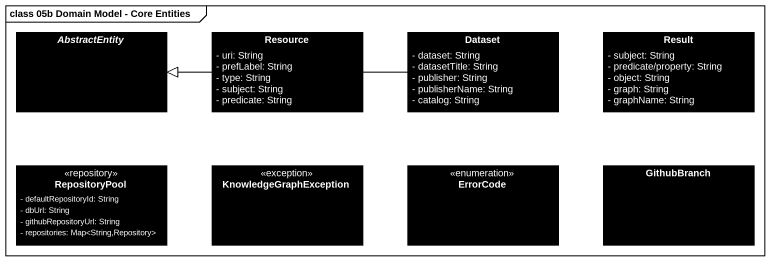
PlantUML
@startuml
mainframe class 05b Domain Model - Core Entities
hide circle
hide empty members
skinparam classAttributeIconSize 0
abstract class AbstractEntity #000000
class Resource #000000 {
  - uri: String
  - prefLabel: String
  - type: String
  - subject: String
  - predicate: String
}
class Dataset #000000 {
  - dataset: String
  - datasetTitle: String
  - publisher: String
  - publisherName: String
  - catalog: String
}
class Result #000000 {
  - subject: String
  - predicate/property: String
  - object: String
  - graph: String
  - graphName: String
}
class RepositoryPool <<repository>> #000000 {
  - defaultRepositoryId: String
  - dbUrl: String
  - githubRepositoryUrl: String
  - repositories: Map<String,Repository>
}
class KnowledgeGraphException <<exception>> #000000
enum ErrorCode <<enumeration>> #000000
class GithubBranch #000000
Resource -left-|> AbstractEntity
Dataset -left-|> AbstractEntity
@enduml
